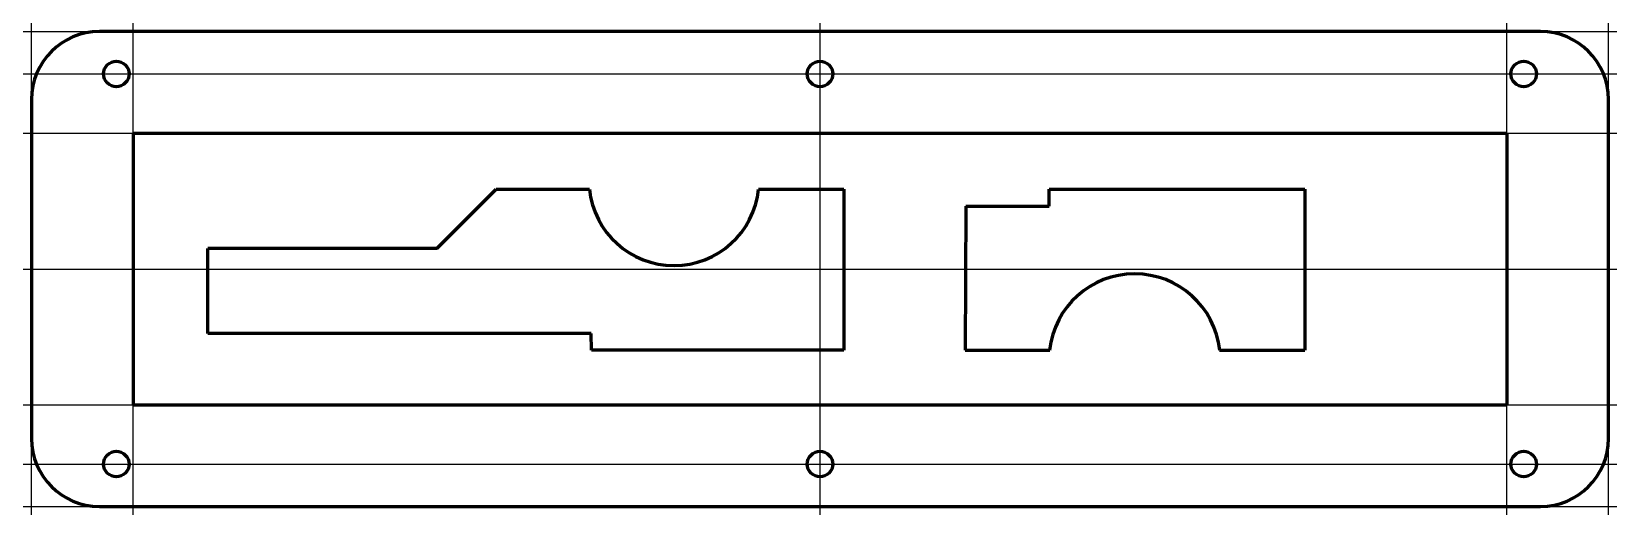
# Model space of a CAD drawing. Header units: millimetres. Extents: x -93 to 93, y -28 to 28.
import ezdxf

# ---------------------------------------------------------------- set-up
doc = ezdxf.new("R2010")
doc.units = ezdxf.units.MM
doc.linetypes.add('K5LT_BASIC', pattern=[0])

msp = doc.modelspace()

# ---------------------------------------------------------------- linework, layer by layer
at = {"color": 5, "linetype": 'K5LT_BASIC', "lineweight": 60, "true_color": 0x0000ff}
for p, q in [((85, 28), (-85, 28)), ((-93, 20), (-93, -20)), ((93, -20), (93, 20)), ((-81, 16), (-81, -16)), ((-81, 16), (81, 16)), ((81, 16), (81, -16)), ((-45.19, 2.41), (-38.19, 9.41)), ((-38.19, 9.41), (-27.19, 9.41)), ((-7.25, 9.41), (2.81, 9.41)), ((2.81, 9.41), (2.81, -9.59)), ((27.03, 9.41), (57.2, 9.41)), ((27.03, 7.41), (27.03, 9.41)), ((57.2, 9.41), (57.2, -9.59)), ((17.19, 7.41), (17.13, -9.59)), ((17.19, 7.41), (27.03, 7.41)), ((-72.19, -7.59), (-72.19, 2.41)), ((-45.19, 2.41), (-72.19, 2.41)), ((-26.99, -7.59), (-72.19, -7.59)), ((-26.96, -9.59), (-26.99, -7.59)), ((2.81, -9.59), (-26.96, -9.59)), ((17.13, -9.59), (27.09, -9.59)), ((47.14, -9.59), (57.2, -9.59)), ((-81, -16), (81, -16)), ((-85, -28), (85, -28))]:
    msp.add_line(p, q, dxfattribs=at)
at = {"color": 9, "true_color": 0xdca5c1}
for p, direction in [((-93, -50.27), (0, 1)), ((-64.03, 28), (1, 0)), ((-81, -89.69), (0, 1)), ((0, 0), (0, 1)), ((81, -89.69), (0, 1)), ((84, 23), (1, 0)), ((-60.06, 16), (1, 0)), ((0, 0), (1, 0)), ((93, -9), (0, 1)), ((-60.06, -16), (1, 0)), ((-84, -23), (1, 0)), ((-55.3, -28), (1, 0))]:
    msp.add_xline(p, direction, dxfattribs=at)
at = {"color": 5, "linetype": 'K5LT_BASIC', "lineweight": 60, "true_color": 0x0000ff}
for centre in [(-83, 23), (0, 23), (83, 23), (-83, -23), (0, -23), (83, -23)]:
    msp.add_circle(centre, 1.5, dxfattribs=at)
for centre, radius, start, end in [((-85, 20), 8, 90, 180), ((85, 20), 8, 0, 90), ((-17.22, 10.44), 10.03, 185.8561, 354.1439), ((37.11, -10.66), 10.09, 6.1358, 173.8642), ((-85, -20), 8, 180, 270), ((85, -20), 8, 270, 0)]:
    msp.add_arc(centre, radius, start, end, dxfattribs=at)

doc.saveas('drawing.dxf')
